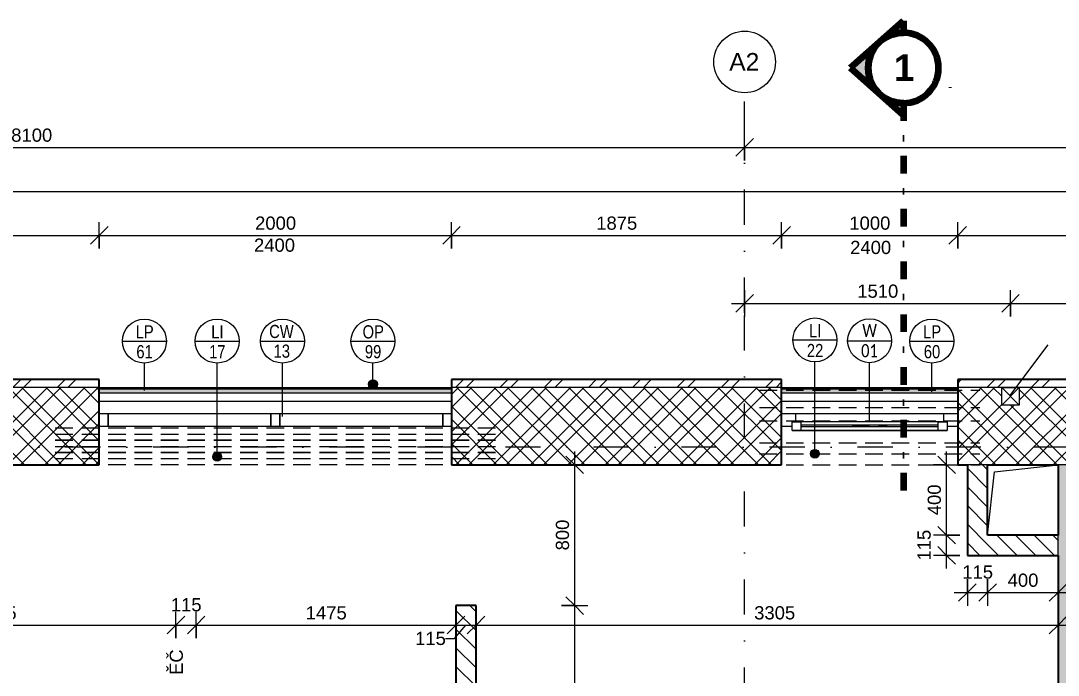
# Model space of a CAD drawing. Header units: millimetres. Extents: x -2533 to 40625, y -3604 to 14792.
# Drawn here: x 3989 to 9881, y 10354 to 14074 of the extents above; entities that cross this region are included whole.
import ezdxf

# ---------------------------------------------------------------- set-up
doc = ezdxf.new("R2010")
doc.units = ezdxf.units.MM
for name, pattern in [('HA_Dash_3mm-S1mm', [150, 100, -50]), ('HA_DashDot_10mm-S3mm', [500, 200, -150, 0, -150]), ('HA_DashDot_6mm-S2mm', [300, 100, -100, 0, -100])]:
    doc.linetypes.add(name, pattern=pattern)
for name, color, linetype, lineweight in [('A-____-____-DIMS', 9, 'Continuous', 5), ('A-____-____-DIMS-50', 9, 'Continuous', 5), ('A-____-____-IDEN', 9, 'Continuous', 9), ('A-DETL-GENF-OTLN', 9, 'Continuous', 9), ('A-FLOR-____-OTLN', 9, 'Continuous', 9), ('A-FLOR-HRAL-IDEN', 9, 'Continuous', 9), ('A-FLOR-HRAL-OTLN', 9, 'Continuous', 9), ('A-GENM-____-HDLN', 9, 'HA_Dash_3mm-S1mm', 9), ('A-GENM-____-IDEN', 9, 'Continuous', 9), ('A-GENM-____-OTLN', 9, 'Continuous', 9), ('A-GLAZ-____-IDEN', 9, 'Continuous', 9), ('A-GLAZ-____-MCUT', 9, 'Continuous', 5), ('A-GLAZ-____-OTLN', 9, 'Continuous', 5), ('A-GLAZ-CURT-MCUT', 9, 'Continuous', 5), ('A-GLAZ-CURT-OTLN', 9, 'Continuous', 5), ('A-GLAZ-CWMG-MCUT', 9, 'Continuous', 5), ('A-GLAZ-CWMG-OTLN', 9, 'Continuous', 5), ('A-WALL-____-IDEN', 9, 'Continuous', 9), ('A-WALL-____-MCUT', 9, 'Continuous', 9), ('A-WALL-____-PATT', 9, 'Continuous', 25), ('G-____-____-SYMB', 9, 'Continuous', 5), ('G-____-____-TEXT', 9, 'Continuous', 5), ('I-WALL-____-MCUT', 9, 'Continuous', 25), ('M-HVAC-DUCT-OTLN', 9, 'Continuous', 9), ('S-GRID-____-IDEN', 9, 'Continuous', 9), ('S-GRID-____-OTLN', 9, 'Continuous', 5)]:
    doc.layers.add(name, color=color, linetype=linetype, lineweight=lineweight)
doc.styles.add('Arial', font='arial.ttf', dxfattribs={"height": 100})
doc.styles.add('Arial_1', font='arial.ttf', dxfattribs={"height": 75})
doc.styles.add('Arial_2', font='arial.ttf', dxfattribs={"width": 0.8, "height": 75})
doc.styles.add('Arial_3', font='arial.ttf', dxfattribs={"height": 50})
doc.styles.add('Arial_B', font='arialbd.ttf', dxfattribs={"height": 150})
doc.styles.add('Calibri', font='calibri.ttf', dxfattribs={"width": 0.8, "height": 75})
doc.dimstyles.new('Inner_Dimensions', dxfattribs={"dimscale": 304.8, "dimtxt": 76.519455, "dimasz": 0.328084, "dimexe": 0.246063, "dimexo": 0.0625, "dimgap": 0.032808, "dimtad": 1, "dimdec": 0, "dimzin": 0, "dimdsep": 46, "dimtxsty": 'Arial_1', "dimblk1": 'OBLIQUE', "dimblk2": 'OBLIQUE', "dimsah": 1, "dimcen": 0.09, "dimdle": 0.246063, "dimazin": 0, "dimtfac": 1, "dimtdec": 4, "dimtix": 1, "dimtmove": 2, "dimatfit": 3, "dimfxl": 0.246063, "dimfxlon": 1, "dimtvp": 1, "dimtolj": 1, "dimtzin": 0, "dimlwd": 9, "dimlwe": 9, "dimarcsym": 2})
doc.dimstyles.new('Inner_Dimensions_1', dxfattribs={"dimscale": 304.8, "dimtxt": 76.519455, "dimasz": 0.328084, "dimexe": 0.246063, "dimexo": 0.0625, "dimgap": 0.032808, "dimtad": 1, "dimdec": 0, "dimzin": 0, "dimdsep": 46, "dimtxsty": 'Arial_1', "dimblk1": 'OBLIQUE', "dimblk2": 'OBLIQUE', "dimsah": 1, "dimcen": 0.09, "dimdle": 0.246063, "dimazin": 0, "dimtfac": 1, "dimtdec": 4, "dimtix": 1, "dimtmove": 0, "dimatfit": 3, "dimfxl": 0.246063, "dimfxlon": 1, "dimtvp": 1, "dimtolj": 1, "dimtzin": 0, "dimlwd": 9, "dimlwe": 9, "dimarcsym": 2})
doc.dimstyles.new('Inner_Dimensions_2', dxfattribs={"dimscale": 304.8, "dimtxt": 76.519455, "dimasz": 0.328084, "dimexe": 0.246063, "dimexo": 0.0625, "dimgap": 0.032808, "dimtad": 1, "dimdec": 0, "dimzin": 0, "dimdsep": 46, "dimtxsty": 'Arial_1', "dimblk1": 'OBLIQUE', "dimblk2": 'OBLIQUE', "dimsah": 1, "dimcen": 0.09, "dimdle": 0.246063, "dimazin": 0, "dimtfac": 1, "dimtdec": 4, "dimtix": 1, "dimtmove": 1, "dimatfit": 3, "dimfxl": 0.246063, "dimfxlon": 1, "dimtvp": 1, "dimtolj": 1, "dimtzin": 0, "dimlwd": 9, "dimlwe": 9, "dimarcsym": 2})
pattern_1 = [(135, (0, 0), (-53.033, -53.033), [])]

# ---------------------------------------------------------------- blocks, each defined once
blk = doc.blocks.new('HA_WD_SinglePanel - 1000x2400-2168134-DSP_2NP-A')
at = {"layer": 'A-GLAZ-____-MCUT'}
for p, q in [((-420, 70), (-500, 70)), ((-420, 25), (-420, 70)), ((500, 70), (420, 70)), ((420, 70), (420, 25)), ((-500, 0), (-440, 0)), ((-440, -25), (-440, 25)), ((-440, 25), (-390, 25)), ((-390, 25), (-390, -25)), ((390, 5), (-390, 5)), ((390, -25), (390, 25)), ((390, 25), (440, 25)), ((440, 25), (440, -25)), ((440, 0), (500, 0)), ((-390, -25), (-440, -25)), ((390, -5), (-390, -5)), ((440, -25), (390, -25))]:
    blk.add_line(p, q, dxfattribs=at)
at = {"layer": 'A-GLAZ-____-OTLN'}
for p, q in [((420, 70), (-420, 70)), ((440, 25), (-440, 25)), ((-440, -25), (-440, 25)), ((390, 25), (-390, 25)), ((440, 25), (440, -25)), ((-440, -25), (440, -25)), ((390, -25), (-390, -25))]:
    blk.add_line(p, q, dxfattribs=at)
blk = doc.blocks.new('HA_GM_Shaft_Rectangle - Default-2254400-DSP_2NP-A')
at = {"layer": 'A-DETL-GENF-OTLN'}
for p, q in [((40, -40), (400.4, 0)), ((0, -400), (40, -40))]:
    blk.add_line(p, q, dxfattribs=at)
at = {"layer": 'A-GENM-____-OTLN'}
for p, q in [((0, -400), (0, 0)), ((0, 0), (400.4, 0)), ((400.4, 0), (400.4, -400)), ((400.4, -400), (0, -400))]:
    blk.add_line(p, q, dxfattribs=at)
blk = doc.blocks.new('Railing - Railing-1645061-DSP_2NP-A')
at = {"layer": 'A-FLOR-HRAL-OTLN'}
blk.add_hatch(color=256, dxfattribs=at).paths.add_polyline_path([(6435, 11960), (6435, 11980), (4435, 11980), (4435, 11960), (5005.2, 11960)])
for p, q in [((6435, 11980), (4435, 11980)), ((4435, 11960), (6435, 11960))]:
    blk.add_line(p, q, dxfattribs=at)
blk = doc.blocks.new('Railing - Railing-1645221-DSP_2NP-A')
at = {"layer": 'A-FLOR-HRAL-OTLN'}
blk.add_hatch(color=256, dxfattribs=at).paths.add_polyline_path([(9310, 11960), (9310, 11980), (8310, 11980), (8310, 11960), (8406.8, 11960)])
for p, q in [((9310, 11980), (8310, 11980)), ((8310, 11960), (9310, 11960))]:
    blk.add_line(p, q, dxfattribs=at)
blk = doc.blocks.new('TB_Porotherm KPVarioUNI_1250mm - TB_Porotherm KPVarioUNI_1250mm-1997363-DSP_2NP-A')
at = {"layer": 'A-GENM-____-HDLN'}
for p, q in [((-625, 205), (625, 205)), ((-625, 105), (625, 105)), ((-625, 30), (625, 30)), ((-100, 0), (100, 0)), ((-625, -95), (625, -95)), ((-625, -157.5), (625, -157.5)), ((-625, -220), (625, -220))]:
    blk.add_line(p, q, dxfattribs=at)
blk = doc.blocks.new('TB_Porotherm KP7_2500mm - TB_Porotherm KP7_2500mm-2000681-DSP_2NP-A')
at = {"layer": 'A-GENM-____-HDLN'}
for p, q in [((-1250, 35), (1250, 35)), ((-1250, 0), (1250, 0)), ((1250, -35), (-1250, -35))]:
    blk.add_line(p, q, dxfattribs=at)
blk = doc.blocks.new('Systémový panel - Sklo-2013037-DSP_2NP-A')
at = {"layer": 'A-GLAZ-CURT-MCUT'}
for p, q in [((462.5, 70), (-462.5, 70)), ((-462.5, 70), (-462.5, 0)), ((462.5, 0), (462.5, 70)), ((-462.5, 0), (462.5, 0))]:
    blk.add_line(p, q, dxfattribs=at)
blk = doc.blocks.new('Obdélníková příčel - 50x70mm EXT-1499828-DSP_2NP-A')
at = {"layer": 'A-GLAZ-CWMG-MCUT'}
for p, q in [((-50, 0), (0, 0)), ((-50, -70), (-50, 0)), ((0, 0), (0, -70)), ((0, -70), (-50, -70))]:
    blk.add_line(p, q, dxfattribs=at)
blk = doc.blocks.new('Obdélníková příčel - 50x70mm EXT-1499829-DSP_2NP-A')
at = {"layer": 'A-GLAZ-CWMG-MCUT'}
for p, q in [((0, 0), (-50, 0)), ((-50, 0), (-50, -70)), ((0, -70), (0, 0)), ((-50, -70), (0, -70))]:
    blk.add_line(p, q, dxfattribs=at)
blk = doc.blocks.new('Obdélníková příčel - 50x70mm EXT-2013036-DSP_2NP-A')
at = {"layer": 'A-GLAZ-CWMG-MCUT'}
for p, q in [((-25, 0), (25, 0)), ((-25, -70), (-25, 0)), ((25, 0), (25, -70)), ((25, -70), (-25, -70))]:
    blk.add_line(p, q, dxfattribs=at)
blk = doc.blocks.new('Grid - Radius 3_5mm-353793-DSP_2NP-A')
at = {"layer": 'S-GRID-____-IDEN'}
blk.add_circle((0, 0), 3.5, dxfattribs=at)
blk = doc.blocks.new('DIMBLOCK10-DSP_2NP-A')
at = {"layer": 'A-____-____-DIMS-50', "lineweight": 9}
for p, q in [((7135, 10750), (7085, 10800)), ((7060, 10750), (7210, 10750)), ((7135, 10750), (7060, 10750)), ((7135, 8725), (7135, 10750)), ((7135, 10750), (7185, 10700)), ((7060, 8725), (7210, 8725)), ((7135, 8725), (7060, 8725)), ((7135, 8725), (7085, 8775)), ((7135, 8725), (7185, 8675))]:
    blk.add_line(p, q, dxfattribs=at)
at = {"layer": 'A-____-____-DIMS-50', "color": 0, "lineweight": 9, "insert": (7027.6, 9622.1), "char_height": 75, "width": 276.883, "attachment_point": 1, "rotation": 90, "line_spacing_factor": 0.941778, "style": 'Arial_1'}
blk.add_mtext('2025', dxfattribs=at)
blk = doc.blocks.new('_Oblique')
at = {"color": 0, "linetype": 'ByBlock', "lineweight": -2}
blk.add_line((-0.5, -0.5), (0.5, 0.5), dxfattribs=at)
blk = doc.blocks.new('DIMBLOCK11-DSP_2NP-A')
at = {"layer": 'A-____-____-DIMS-50', "lineweight": 9}
for p, q in [((7135, 10750), (7135, 11625)), ((7060, 11550), (7210, 11550)), ((7135, 11550), (7060, 11550)), ((7135, 11550), (7085, 11600)), ((7135, 11550), (7185, 11500)), ((7135, 10750), (7085, 10800)), ((7060, 10750), (7210, 10750)), ((7135, 10750), (7060, 10750)), ((7135, 10750), (7185, 10700))]:
    blk.add_line(p, q, dxfattribs=at)
at = {"layer": 'A-____-____-DIMS-50', "color": 0, "lineweight": 9, "insert": (7027.6, 11063.5), "char_height": 75, "width": 207.662, "attachment_point": 1, "rotation": 90, "line_spacing_factor": 0.941778, "style": 'Arial_1'}
blk.add_mtext('800', dxfattribs=at)
blk = doc.blocks.new('DIMBLOCK57-DSP_2NP-A')
at = {"layer": 'A-____-____-DIMS-50', "lineweight": 9}
for p, q in [((-385, 12778.7), (-385, 12928.7)), ((4435, 12778.7), (4435, 12928.7)), ((-460, 12853.7), (4435, 12853.7)), ((-385, 12853.7), (-435, 12803.7)), ((-385, 12853.7), (-335, 12903.7)), ((-385, 12853.7), (-385, 12778.7)), ((4435, 12853.7), (4385, 12803.7)), ((4435, 12853.7), (4485, 12903.7)), ((4435, 12853.7), (4435, 12778.7))]:
    blk.add_line(p, q, dxfattribs=at)
at = {"layer": 'A-____-____-DIMS-50', "color": 0, "lineweight": 9, "insert": (1909.6, 12961.1), "char_height": 75, "width": 276.883, "attachment_point": 1, "line_spacing_factor": 0.941778, "style": 'Arial_1'}
blk.add_mtext('4820', dxfattribs=at)
blk = doc.blocks.new('DIMBLOCK58-DSP_2NP-A')
at = {"layer": 'A-____-____-DIMS-50', "lineweight": 9}
for p, q in [((4435, 12778.7), (4435, 12928.7)), ((6435, 12778.7), (6435, 12928.7)), ((4435, 12853.7), (4385, 12803.7)), ((4435, 12853.7), (4485, 12903.7)), ((4435, 12853.7), (6435, 12853.7)), ((4435, 12853.7), (4435, 12778.7)), ((6435, 12853.7), (6385, 12803.7)), ((6435, 12853.7), (6485, 12903.7)), ((6435, 12853.7), (6435, 12778.7))]:
    blk.add_line(p, q, dxfattribs=at)
at = {"layer": 'A-____-____-DIMS-50', "color": 0, "lineweight": 9, "insert": (5319.6, 12961.1), "char_height": 75, "width": 276.883, "attachment_point": 1, "line_spacing_factor": 0.941778, "style": 'Arial_1'}
blk.add_mtext('2000', dxfattribs=at)
blk = doc.blocks.new('DIMBLOCK59-DSP_2NP-A')
at = {"layer": 'A-____-____-DIMS-50', "lineweight": 9}
for p, q in [((6435, 12778.7), (6435, 12928.7)), ((8310, 12778.7), (8310, 12928.7)), ((6435, 12853.7), (6385, 12803.7)), ((6435, 12853.7), (6485, 12903.7)), ((6435, 12853.7), (8310, 12853.7)), ((6435, 12853.7), (6435, 12778.7)), ((8310, 12853.7), (8260, 12803.7)), ((8310, 12853.7), (8360, 12903.7)), ((8310, 12853.7), (8310, 12778.7))]:
    blk.add_line(p, q, dxfattribs=at)
at = {"layer": 'A-____-____-DIMS-50', "color": 0, "lineweight": 9, "insert": (7257.1, 12961.1), "char_height": 75, "width": 276.883, "attachment_point": 1, "line_spacing_factor": 0.941778, "style": 'Arial_1'}
blk.add_mtext('1875', dxfattribs=at)
blk = doc.blocks.new('DIMBLOCK60-DSP_2NP-A')
at = {"layer": 'A-____-____-DIMS-50', "lineweight": 9}
for p, q in [((8310, 12778.7), (8310, 12928.7)), ((9310, 12778.7), (9310, 12928.7)), ((8310, 12853.7), (8260, 12803.7)), ((8310, 12853.7), (8360, 12903.7)), ((8310, 12853.7), (9310, 12853.7)), ((8310, 12853.7), (8310, 12778.7)), ((9310, 12853.7), (9260, 12803.7)), ((9310, 12853.7), (9360, 12903.7)), ((9310, 12853.7), (9310, 12778.7))]:
    blk.add_line(p, q, dxfattribs=at)
at = {"layer": 'A-____-____-DIMS-50', "color": 0, "lineweight": 9, "insert": (8694.6, 12961.1), "char_height": 75, "width": 276.883, "attachment_point": 1, "line_spacing_factor": 0.941778, "style": 'Arial_1'}
blk.add_mtext('1000', dxfattribs=at)
blk = doc.blocks.new('DIMBLOCK61-DSP_2NP-A')
at = {"layer": 'A-____-____-DIMS-50', "lineweight": 9}
for p, q in [((9310, 12778.7), (9310, 12928.7)), ((15185, 12778.7), (15185, 12928.7)), ((9310, 12853.7), (9260, 12803.7)), ((9310, 12853.7), (9360, 12903.7)), ((9310, 12853.7), (15185, 12853.7)), ((9310, 12853.7), (9310, 12778.7)), ((15185, 12853.7), (15135, 12803.7)), ((15185, 12853.7), (15235, 12903.7)), ((15185, 12853.7), (15185, 12778.7))]:
    blk.add_line(p, q, dxfattribs=at)
at = {"layer": 'A-____-____-DIMS-50', "color": 0, "lineweight": 9, "insert": (12052.4, 12961.1), "char_height": 75, "width": 276.883, "attachment_point": 1, "line_spacing_factor": 0.941778, "style": 'Arial_1'}
blk.add_mtext('5875', dxfattribs=at)
blk = doc.blocks.new('DIMBLOCK81-DSP_2NP-A')
at = {"layer": 'A-____-____-DIMS-50', "lineweight": 9}
for p, q in [((9365, 10899.4), (9365, 10749.4)), ((9365, 10824.4), (9365, 10899.4)), ((9365, 10824.4), (9415, 10874.4)), ((9480, 10899.4), (9480, 10749.4)), ((9480, 10824.4), (9480, 10899.4)), ((9480, 10824.4), (9530, 10874.4)), ((9290, 10824.4), (9480, 10824.4)), ((9365, 10824.4), (9315, 10774.4)), ((9480, 10824.4), (9430, 10774.4))]:
    blk.add_line(p, q, dxfattribs=at)
at = {"layer": 'A-____-____-DIMS-50', "color": 0, "lineweight": 9, "insert": (9336, 10978.3), "char_height": 75, "width": 207.662, "attachment_point": 1, "line_spacing_factor": 0.941778, "style": 'Arial_1'}
blk.add_mtext('115', dxfattribs=at)
blk = doc.blocks.new('DIMBLOCK82-DSP_2NP-A')
at = {"layer": 'A-____-____-DIMS-50', "lineweight": 9}
for p, q in [((9480, 10899.4), (9480, 10749.4)), ((9480, 10824.4), (9480, 10899.4)), ((9480, 10824.4), (9530, 10874.4)), ((9880.4, 10899.4), (9880.4, 10749.4)), ((9880.4, 10824.4), (9880.4, 10899.4)), ((9880.4, 10824.4), (9930.4, 10874.4)), ((9480, 10824.4), (9430, 10774.4)), ((9480, 10824.4), (9955.4, 10824.4)), ((9880.4, 10824.4), (9830.4, 10774.4))]:
    blk.add_line(p, q, dxfattribs=at)
at = {"layer": 'A-____-____-DIMS-50', "color": 0, "lineweight": 9, "insert": (9593.7, 10931.8), "char_height": 75, "width": 207.662, "attachment_point": 1, "line_spacing_factor": 0.941778, "style": 'Arial_1'}
blk.add_mtext('400', dxfattribs=at)
blk = doc.blocks.new('DIMBLOCK83-DSP_2NP-A')
at = {"layer": 'A-____-____-DIMS-50', "lineweight": 9}
for p, q in [((9246.9, 11150), (9196.9, 11200)), ((9321.9, 11150), (9171.9, 11150)), ((9246.9, 10960), (9246.9, 11150)), ((9246.9, 11150), (9296.9, 11100)), ((9246.9, 11150), (9321.9, 11150)), ((9246.9, 11035), (9196.9, 11085)), ((9321.9, 11035), (9171.9, 11035)), ((9246.9, 11035), (9296.9, 10985)), ((9246.9, 11035), (9321.9, 11035))]:
    blk.add_line(p, q, dxfattribs=at)
at = {"layer": 'A-____-____-DIMS-50', "color": 0, "lineweight": 9, "insert": (9081.7, 11006), "char_height": 75, "width": 207.662, "attachment_point": 1, "rotation": 90, "line_spacing_factor": 0.941778, "style": 'Arial_1'}
blk.add_mtext('115', dxfattribs=at)
blk = doc.blocks.new('DIMBLOCK84-DSP_2NP-A')
at = {"layer": 'A-____-____-DIMS-50', "lineweight": 9}
for p, q in [((9246.9, 11150), (9246.9, 11625)), ((9171.9, 11550), (9321.9, 11550)), ((9246.9, 11550), (9171.9, 11550)), ((9246.9, 11550), (9196.9, 11600)), ((9246.9, 11550), (9296.9, 11500)), ((9246.9, 11150), (9196.9, 11200)), ((9321.9, 11150), (9171.9, 11150)), ((9246.9, 11150), (9296.9, 11100)), ((9246.9, 11150), (9321.9, 11150))]:
    blk.add_line(p, q, dxfattribs=at)
at = {"layer": 'A-____-____-DIMS-50', "color": 0, "lineweight": 9, "insert": (9139.5, 11263.5), "char_height": 75, "width": 207.662, "attachment_point": 1, "rotation": 90, "line_spacing_factor": 0.941778, "style": 'Arial_1'}
blk.add_mtext('400', dxfattribs=at)
blk = doc.blocks.new('DIMBLOCK87-DSP_2NP-A')
at = {"layer": 'A-____-____-DIMS-50', "lineweight": 9}
for p, q in [((2825, 10564), (2825, 10714)), ((2825, 10639), (2875, 10689)), ((4870, 10564), (4870, 10714)), ((4870, 10639), (4920, 10689)), ((2825, 10639), (2775, 10589)), ((2825, 10639), (4870, 10639)), ((2825, 10639), (2825, 10564)), ((4870, 10639), (4820, 10589)), ((4870, 10639), (4870, 10564))]:
    blk.add_line(p, q, dxfattribs=at)
at = {"layer": 'A-____-____-DIMS-50', "color": 0, "lineweight": 9, "insert": (3732.1, 10746.4), "char_height": 75, "width": 276.883, "attachment_point": 1, "line_spacing_factor": 0.941778, "style": 'Arial_1'}
blk.add_mtext('2045', dxfattribs=at)
blk = doc.blocks.new('DIMBLOCK88-DSP_2NP-A')
at = {"layer": 'A-____-____-DIMS-50', "lineweight": 9}
for p, q in [((4870, 10564), (4870, 10714)), ((4870, 10639), (4920, 10689)), ((4985, 10564), (4985, 10714)), ((4985, 10639), (5035, 10689)), ((4870, 10639), (4820, 10589)), ((4870, 10639), (4985, 10639)), ((4870, 10639), (4870, 10564)), ((4985, 10639), (4935, 10589)), ((4985, 10639), (4985, 10564))]:
    blk.add_line(p, q, dxfattribs=at)
at = {"layer": 'A-____-____-DIMS-50', "color": 0, "lineweight": 9, "insert": (4841, 10792.3), "char_height": 75, "width": 207.662, "attachment_point": 1, "line_spacing_factor": 0.941778, "style": 'Arial_1'}
blk.add_mtext('115', dxfattribs=at)
blk = doc.blocks.new('DIMBLOCK89-DSP_2NP-A')
at = {"layer": 'A-____-____-DIMS-50', "lineweight": 9}
for p, q in [((4985, 10564), (4985, 10714)), ((4985, 10639), (5035, 10689)), ((6460, 10714), (6460, 10564)), ((6460, 10639), (6460, 10714)), ((6460, 10639), (6510, 10689)), ((4985, 10639), (4935, 10589)), ((4985, 10639), (6460, 10639)), ((4985, 10639), (4985, 10564)), ((6460, 10639), (6410, 10589))]:
    blk.add_line(p, q, dxfattribs=at)
at = {"layer": 'A-____-____-DIMS-50', "color": 0, "lineweight": 9, "insert": (5607.1, 10746.4), "char_height": 75, "width": 276.883, "attachment_point": 1, "line_spacing_factor": 0.941778, "style": 'Arial_1'}
blk.add_mtext('1475', dxfattribs=at)
blk = doc.blocks.new('DIMBLOCK90-DSP_2NP-A')
at = {"layer": 'A-____-____-DIMS-50', "lineweight": 9}
for p, q in [((6460, 10714), (6460, 10564)), ((6460, 10639), (6460, 10714)), ((6460, 10639), (6510, 10689)), ((6575, 10714), (6575, 10564)), ((6575, 10639), (6575, 10714)), ((6575, 10639), (6625, 10689)), ((6460, 10639), (6410, 10589)), ((6451.5, 10562.4), (6517.5, 10639)), ((6460, 10639), (6575, 10639)), ((6575, 10639), (6525, 10589)), ((6401.5, 10562.4), (6451.5, 10562.4))]:
    blk.add_line(p, q, dxfattribs=at)
at = {"layer": 'A-____-____-DIMS-50', "color": 0, "lineweight": 9, "insert": (6228.4, 10600.9), "char_height": 75, "width": 207.662, "attachment_point": 1, "line_spacing_factor": 0.941778, "style": 'Arial_1'}
blk.add_mtext('115', dxfattribs=at)
blk = doc.blocks.new('DIMBLOCK91-DSP_2NP-A')
at = {"layer": 'A-____-____-DIMS-50', "lineweight": 9}
for p, q in [((6575, 10714), (6575, 10564)), ((6575, 10639), (6575, 10714)), ((6575, 10639), (6625, 10689)), ((9880.4, 10714), (9880.4, 10564)), ((9880.4, 10639), (9880.4, 10714)), ((9880.4, 10639), (9930.4, 10689)), ((6575, 10639), (6525, 10589)), ((6575, 10639), (9880.4, 10639)), ((9880.4, 10639), (9830.4, 10589))]:
    blk.add_line(p, q, dxfattribs=at)
at = {"layer": 'A-____-____-DIMS-50', "color": 0, "lineweight": 9, "insert": (8154.1, 10746.4), "char_height": 75, "width": 276.883, "attachment_point": 1, "line_spacing_factor": 0.941778, "style": 'Arial_1'}
blk.add_mtext('3305', dxfattribs=at)
blk = doc.blocks.new('DIMBLOCK92-DSP_2NP-A')
at = {"layer": 'A-____-____-DIMS-50', "lineweight": 9}
for p, q in [((9880.4, 10714), (9880.4, 10564)), ((9880.4, 10639), (9880.4, 10714)), ((9880.4, 10639), (9930.4, 10689)), ((10940.5, 10714), (10940.5, 10564)), ((10940.5, 10639), (10940.5, 10714)), ((10940.5, 10639), (10990.5, 10689)), ((9880.4, 10639), (9830.4, 10589)), ((9880.4, 10639), (10940.5, 10639)), ((10940.5, 10639), (10890.5, 10589))]:
    blk.add_line(p, q, dxfattribs=at)
at = {"layer": 'A-____-____-DIMS-50', "color": 0, "lineweight": 9, "insert": (10295.1, 10746.4), "char_height": 75, "width": 276.883, "attachment_point": 1, "line_spacing_factor": 0.941778, "style": 'Arial_1'}
blk.add_mtext('1060', dxfattribs=at)
blk = doc.blocks.new('HA_TAG_WD - Type Mark-1527962-DSP_2NP-A')
at = {"layer": 'A-GLAZ-____-IDEN'}
blk.add_line((-2.5, 0), (2.5, 0), dxfattribs=at)
blk.add_circle((0, 0), 2.5, dxfattribs=at)
blk = doc.blocks.new('Section - With Sheet Number-366786-DSP_2NP-A')
at = {"layer": 'G-____-____-SYMB'}
h = blk.add_hatch(color=256, dxfattribs=at)
edge = h.paths.add_edge_path()
edge.add_line((1.37, 0), (0, 0))
edge.add_arc((-4, 0), 4, 0, 180)
edge.add_line((-8, 0), (-9.37, 0))
edge.add_line((-9.37, 0), (-4, 6))
edge.add_line((-4, 6), (1.37, 0))
at = {"layer": 'G-____-____-SYMB', "lineweight": 100}
for p, q in [((-4, 6), (-9.37, 0)), ((1.37, 0), (-4, 6)), ((-9.37, 0), (-8, 0)), ((0, 0), (1.37, 0))]:
    blk.add_line(p, q, dxfattribs=at)
blk.add_circle((-4, 0), 4, dxfattribs=at)
blk.add_arc((-4, 0), 4, 0, 180, dxfattribs=at)
blk = doc.blocks.new('DIMBLOCK175-DSP_2NP-A')
at = {"layer": 'A-____-____-DIMS-50', "lineweight": 9}
for p, q in [((-385, 13028.7), (-385, 13178.7)), ((-385, 13103.7), (-335, 13153.7)), ((24584, 13028.7), (24584, 13178.7)), ((24584, 13103.7), (24634, 13153.7)), ((-460, 13103.7), (24659, 13103.7)), ((-385, 13103.7), (-435, 13053.7)), ((-385, 13103.7), (-385, 13028.7)), ((24584, 13103.7), (24534, 13053.7)), ((24584, 13103.7), (24584, 13028.7))]:
    blk.add_line(p, q, dxfattribs=at)
at = {"layer": 'A-____-____-DIMS-50', "color": 0, "lineweight": 9, "insert": (12009.1, 13211.1), "char_height": 75, "width": 346.103, "attachment_point": 1, "line_spacing_factor": 0.941778, "style": 'Arial_1'}
blk.add_mtext('24969', dxfattribs=at)
blk = doc.blocks.new('HA_TAG_GM_Products - Generic-588599-DSP_2NP-A')
at = {"layer": 'A-GENM-____-IDEN'}
blk.add_line((-2.5, 0), (2.5, 0), dxfattribs=at)
blk.add_circle((0, 0), 2.5, dxfattribs=at)
blk = doc.blocks.new('HA_TAG_cWA - Default-922888-DSP_2NP-A')
at = {"layer": 'A-WALL-____-IDEN'}
blk.add_line((-2.5, 0), (2.5, 0), dxfattribs=at)
blk.add_circle((0, 0), 2.5, dxfattribs=at)
blk = doc.blocks.new('DIMBLOCK185-DSP_2NP-A')
at = {"layer": 'A-____-____-DIMS-50', "lineweight": 9}
for p, q in [((0, 13278.7), (0, 13428.7)), ((0, 13353.7), (50, 13403.7)), ((8100, 13278.7), (8100, 13428.7)), ((8100, 13353.7), (8150, 13403.7)), ((-75, 13353.7), (8100, 13353.7)), ((0, 13353.7), (-50, 13303.7)), ((0, 13353.7), (0, 13278.7)), ((8100, 13353.7), (8050, 13303.7)), ((8100, 13353.7), (8100, 13278.7))]:
    blk.add_line(p, q, dxfattribs=at)
at = {"layer": 'A-____-____-DIMS-50', "color": 0, "lineweight": 9, "insert": (3934.6, 13461.1), "char_height": 75, "width": 276.883, "attachment_point": 1, "line_spacing_factor": 0.941778, "style": 'Arial_1'}
blk.add_mtext('8100', dxfattribs=at)
blk = doc.blocks.new('DIMBLOCK186-DSP_2NP-A')
at = {"layer": 'A-____-____-DIMS-50', "lineweight": 9}
for p, q in [((8100, 13278.7), (8100, 13428.7)), ((8100, 13353.7), (8150, 13403.7)), ((16200, 13278.7), (16200, 13428.7)), ((16200, 13353.7), (16250, 13403.7)), ((8100, 13353.7), (8050, 13303.7)), ((8100, 13353.7), (16200, 13353.7)), ((8100, 13353.7), (8100, 13278.7)), ((16200, 13353.7), (16150, 13303.7)), ((16200, 13353.7), (16200, 13278.7))]:
    blk.add_line(p, q, dxfattribs=at)
at = {"layer": 'A-____-____-DIMS-50', "color": 0, "lineweight": 9, "insert": (12034.6, 13461.1), "char_height": 75, "width": 276.883, "attachment_point": 1, "line_spacing_factor": 0.941778, "style": 'Arial_1'}
blk.add_mtext('8100', dxfattribs=at)
blk = doc.blocks.new('DIMBLOCK190-DSP_2NP-A')
at = {"layer": 'A-____-____-DIMS-50', "lineweight": 9}
for p, q in [((8100, 12542.1), (8100, 12392.1)), ((8100, 12467.1), (8100, 12542.1)), ((8100, 12467.1), (8150, 12517.1)), ((9609.9, 12392.1), (9609.9, 12542.1)), ((9609.9, 12467.1), (9659.9, 12517.1)), ((8025, 12467.1), (9609.9, 12467.1)), ((8100, 12467.1), (8050, 12417.1)), ((9609.9, 12467.1), (9559.9, 12417.1)), ((9609.9, 12467.1), (9609.9, 12392.1))]:
    blk.add_line(p, q, dxfattribs=at)
at = {"layer": 'A-____-____-DIMS-50', "color": 0, "lineweight": 9, "insert": (8739.6, 12574.5), "char_height": 75, "width": 276.883, "attachment_point": 1, "line_spacing_factor": 0.941778, "style": 'Arial_1'}
blk.add_mtext('1510', dxfattribs=at)
blk = doc.blocks.new('DIMBLOCK191-DSP_2NP-A')
at = {"layer": 'A-____-____-DIMS-50', "lineweight": 9}
for p, q in [((9609.9, 12392.1), (9609.9, 12542.1)), ((9609.9, 12467.1), (9659.9, 12517.1)), ((13390, 12392.1), (13390, 12542.1)), ((13390, 12467.1), (13440, 12517.1)), ((9609.9, 12467.1), (9559.9, 12417.1)), ((9609.9, 12467.1), (13390, 12467.1)), ((9609.9, 12467.1), (9609.9, 12392.1)), ((13390, 12467.1), (13340, 12417.1)), ((13390, 12467.1), (13390, 12392.1))]:
    blk.add_line(p, q, dxfattribs=at)
at = {"layer": 'A-____-____-DIMS-50', "color": 0, "lineweight": 9, "insert": (11384.6, 12574.5), "char_height": 75, "width": 276.883, "attachment_point": 1, "line_spacing_factor": 0.941778, "style": 'Arial_1'}
blk.add_mtext('3780', dxfattribs=at)
blk = doc.blocks.new('HA_TAG_GM_Railings - Generic-2184224-DSP_2NP-A')
at = {"layer": 'A-FLOR-HRAL-IDEN'}
blk.add_line((-2.5, 0), (2.5, 0), dxfattribs=at)
blk.add_circle((0, 0), 2.5, dxfattribs=at)
blk = doc.blocks.new('DIMBLOCK249-DSP_2NP-A')
at = {"layer": 'A-____-____-DIMS-50', "lineweight": 9}
for p, q in [((9880.4, 10714), (9880.4, 10564)), ((9880.4, 10639), (9880.4, 10714)), ((9880.4, 10639), (9930.4, 10689)), ((10130.4, 10714), (10130.4, 10564)), ((10130.4, 10639), (10130.4, 10714)), ((10130.4, 10639), (10180.4, 10689)), ((9805.4, 10639), (10130.4, 10639)), ((9880.4, 10639), (9830.4, 10589)), ((10130.4, 10639), (10080.4, 10589))]:
    blk.add_line(p, q, dxfattribs=at)
at = {"layer": 'A-____-____-DIMS-50', "color": 0, "lineweight": 9, "insert": (9918.9, 10746.4), "char_height": 75, "width": 207.662, "attachment_point": 1, "line_spacing_factor": 0.941778, "style": 'Arial_1'}
blk.add_mtext('250', dxfattribs=at)

msp = doc.modelspace()

# ---------------------------------------------------------------- hatches: boundary and pattern name
at = {"layer": 'A-GENM-____-IDEN'}
h = msp.add_hatch(color=256, dxfattribs=at)
edge = h.paths.add_edge_path()
edge.add_arc((5989.1, 12007.5), 25, 0, 360)
h = msp.add_hatch(color=256, dxfattribs=at)
edge = h.paths.add_edge_path()
edge.add_arc((5104.5, 11595.8), 25, 0, 360)
h = msp.add_hatch(color=256, dxfattribs=at)
edge = h.paths.add_edge_path()
edge.add_arc((8499.3, 11612.8), 25, 0, 360)
at = {"layer": 'A-WALL-____-PATT', "lineweight": 5}
h = msp.add_hatch(dxfattribs=at)
h.set_pattern_fill('FP_5', color=256, style=0, pattern_type=2)
h.set_pattern_definition([(45, (0, 0), (-125.7236, 125.7236), []), (45, (0, 190.5), (-125.7236, 125.7236), [])])
h.paths.add_polyline_path([(11808.4, 11990), (15185, 11990), (15185, 12035), (9310, 12035), (9310, 11990)])
h.paths.add_polyline_path([(-340, 11990), (4435, 11990), (4435, 12035), (-385, 12035)])
h.paths.add_polyline_path([(6435, 11990), (8310, 11990), (8310, 12035), (6435, 12035)])
h.paths.add_polyline_path([(19460, 11990), (22500, 11990), (22545, 12035), (16185, 12035), (16185, 11990), (18611.6, 11990)])
h = msp.add_hatch(dxfattribs=at)
h.set_pattern_fill('FP_2', color=256, style=0, pattern_type=2)
h.set_pattern_definition([(45, (0, 0), (-106.066, 106.066), []), (45, (75, 0), (-106.066, 106.066), []), (315, (0, 0), (106.066, 106.066), []), (315, (75, 0), (106.066, 106.066), [])])
h.paths.add_polyline_path([(10130.4, 11550), (15185, 11550), (15185, 11990), (13440, 11990), (13440, 11890.1), (13340, 11890.1), (13340, 11990), (9310, 11990), (9310, 11550), (9880.4, 11550)])
h.paths.add_polyline_path([(-340, 11550), (4435, 11550), (4435, 11990), (-340, 11990), (-340, 11890)])
h.paths.add_polyline_path([(6435, 11550), (8310, 11550), (8310, 11990), (6435, 11990)])
h.paths.add_polyline_path([(19095, 11550), (22500, 11550), (22500, 11990), (16185, 11990), (16185, 11550), (18845, 11550)])
h.paths.add_polyline_path([(9654.6, 11889.9), (9559.9, 11889.9), (9559.9, 11989.9), (9659.9, 11989.9), (9659.9, 11889.9)])
h.paths.add_polyline_path([(200, 11890), (100, 11890), (100, 11990), (200, 11990)])
h.paths.add_polyline_path([(19460, 11890), (19460, 11990), (19560, 11990), (19560, 11890)])
h = msp.add_hatch(dxfattribs=at)
h.set_pattern_fill('FP_1', color=256, style=0, pattern_type=2)
h.set_pattern_definition(pattern_1)
h.paths.add_polyline_path([(9480, 11035), (9480, 11550), (9365, 11550), (9365, 11035)])
at = {"layer": 'A-WALL-____-PATT', "lineweight": 9}
msp.add_hatch(color=256, dxfattribs=at).paths.add_polyline_path([(10130.4, 8475), (10130.4, 11550), (9880.4, 11550), (9880.4, 8475)])
at = {"layer": 'A-WALL-____-PATT', "lineweight": 5}
h = msp.add_hatch(dxfattribs=at)
h.set_pattern_fill('FP_1', color=256, style=0, pattern_type=2)
h.set_pattern_definition(pattern_1)
h.paths.add_polyline_path([(9880.4, 11035), (9880.4, 11150), (9480, 11150), (9480, 11035)])
h = msp.add_hatch(dxfattribs=at)
h.set_pattern_fill('FP_1', color=256, style=0, pattern_type=2)
h.set_pattern_definition(pattern_1)
h.paths.add_polyline_path([(6575, 8725), (6575, 10750), (6460, 10750), (6460, 8725)])

# ---------------------------------------------------------------- linework, layer by layer
at = {"layer": 'A-FLOR-____-OTLN'}
for p, q in [((4435, 11990), (6435, 11990)), ((8310, 11990), (9310, 11990)), ((6435, 11910), (4435, 11910)), ((9310, 11910), (8310, 11910))]:
    msp.add_line(p, q, dxfattribs=at)
at = {"layer": 'A-FLOR-HRAL-IDEN'}
for p, q in [((4691, 11971.8), (4691, 12128)), ((9163.4, 11964.9), (9163.4, 12128))]:
    msp.add_line(p, q, dxfattribs=at)
at = {"layer": 'A-GENM-____-IDEN'}
for p, q in [((5104.5, 11595.8), (5104.5, 12128)), ((5989.1, 12007.5), (5989.1, 12128)), ((8499.3, 11612.8), (8499.3, 12134.6))]:
    msp.add_line(p, q, dxfattribs=at)
for centre in [(5989.1, 12007.5), (5104.5, 11595.8), (8499.3, 11612.8)]:
    msp.add_circle(centre, 25, dxfattribs=at)
at = {"layer": 'A-GLAZ-____-IDEN'}
msp.add_line((8810, 11795), (8810, 12128), dxfattribs=at)
at = {"layer": 'A-WALL-____-IDEN'}
msp.add_line((5475.1, 11823.7), (5475.1, 12128), dxfattribs=at)
at = {"layer": 'A-WALL-____-MCUT', "lineweight": 25}
for p, q in [((4435, 12035), (-385, 12035)), ((4435, 11550), (4435, 12035)), ((6435, 12035), (6435, 11550)), ((8310, 12035), (6435, 12035)), ((8310, 11550), (8310, 12035)), ((9310, 12035), (9310, 11550)), ((15185, 12035), (9310, 12035)), ((100, 11550), (4435, 11550)), ((6435, 11550), (8310, 11550)), ((9310, 11550), (9365, 11550)), ((9480, 11550), (9880.4, 11550))]:
    msp.add_line(p, q, dxfattribs=at)
at = {"layer": 'A-WALL-____-MCUT'}
for p, q in [((4435, 11990), (200, 11990)), ((8310, 11990), (6435, 11990)), ((13340, 11990), (9310, 11990)), ((9480, 11550), (9365, 11550)), ((10130.4, 11550), (9880.4, 11550)), ((9880.4, 11035), (9880.4, 11150))]:
    msp.add_line(p, q, dxfattribs=at)
at = {"layer": 'G-____-____-SYMB', "linetype": 'HA_DashDot_6mm-S2mm', "lineweight": 100}
msp.add_line((9001.6, 13605.5), (9001.6, 11351), dxfattribs=at)
at = {"layer": 'G-____-____-TEXT', "color": 10, "lineweight": 9}
msp.add_line((9606.6, 11941.1), (9823.3, 12231.6), dxfattribs=at)
at = {"layer": 'I-WALL-____-MCUT'}
for p, q in [((9365, 11550), (9365, 11035)), ((9480, 11150), (9480, 11550)), ((9880.4, 11550), (9880.4, 11150)), ((9880.4, 11150), (9480, 11150)), ((9365, 11035), (9880.4, 11035)), ((9880.4, 11035), (9880.4, 8725)), ((6575, 10750), (6460, 10750)), ((6460, 10750), (6460, 9190)), ((6575, 8725), (6575, 10750))]:
    msp.add_line(p, q, dxfattribs=at)
at = {"layer": 'M-HVAC-DUCT-OTLN', "lineweight": 5}
for p, q in [((9559.9, 11989.9), (9659.9, 11889.9)), ((9559.9, 11889.9), (9659.9, 11989.9)), ((9559.9, 11989.9), (9659.9, 11989.9)), ((9559.9, 11889.9), (9559.9, 11989.9)), ((9659.9, 11989.9), (9659.9, 11889.9)), ((9659.9, 11889.9), (9559.9, 11889.9))]:
    msp.add_line(p, q, dxfattribs=at)
at = {"layer": 'S-GRID-____-OTLN', "linetype": 'HA_DashDot_10mm-S3mm', "lineweight": 9}
for p, q in [((8100, 12414.5), (8100, 13664.5)), ((8100, -1303.3), (8100, 12414.5)), ((24444.9, 11650), (-865.5, 11650))]:
    msp.add_line(p, q, dxfattribs=at)

# ---------------------------------------------------------------- block references
at = {"layer": 'A-FLOR-HRAL-IDEN', "xscale": 49.99999999999998, "yscale": 49.99999999999998, "zscale": 49.99999999999998}
for p in [(4691, 12253), (9163.4, 12253)]:
    msp.add_blockref('HA_TAG_GM_Railings - Generic-2184224-DSP_2NP-A', p, dxfattribs=at)
at = {"layer": 'A-FLOR-HRAL-OTLN'}
for name in ['Railing - Railing-1645061-DSP_2NP-A', 'Railing - Railing-1645221-DSP_2NP-A']:
    msp.add_blockref(name, (0, 0), dxfattribs=at)
at = {"layer": 'A-GENM-____-IDEN', "xscale": 49.99999999999998, "yscale": 49.99999999999998, "zscale": 49.99999999999998}
for p in [(5104.5, 12253), (5989.1, 12253), (8499.3, 12259.6)]:
    msp.add_blockref('HA_TAG_GM_Products - Generic-588599-DSP_2NP-A', p, dxfattribs=at)
at = {"layer": 'A-GENM-____-OTLN'}
for name, p in [('TB_Porotherm KPVarioUNI_1250mm - TB_Porotherm KPVarioUNI_1250mm-1997363-DSP_2NP-A', (8810, 11770)), ('TB_Porotherm KP7_2500mm - TB_Porotherm KP7_2500mm-2000681-DSP_2NP-A', (5435, 11725)), ('TB_Porotherm KP7_2500mm - TB_Porotherm KP7_2500mm-2000681-DSP_2NP-A', (5435, 11655)), ('TB_Porotherm KP7_2500mm - TB_Porotherm KP7_2500mm-2000681-DSP_2NP-A', (5435, 11585))]:
    msp.add_blockref(name, p, dxfattribs=at)
at = {"layer": 'A-GENM-____-OTLN', "lineweight": 5}
msp.add_blockref('HA_GM_Shaft_Rectangle - Default-2254400-DSP_2NP-A', (9480, 11550), dxfattribs=at)
at = {"layer": 'A-GLAZ-____-IDEN', "xscale": 49.99999999999998, "yscale": 49.99999999999998, "zscale": 49.99999999999998}
msp.add_blockref('HA_TAG_WD - Type Mark-1527962-DSP_2NP-A', (8810, 12255.2), dxfattribs=at)
at = {"layer": 'A-GLAZ-____-OTLN'}
msp.add_blockref('HA_WD_SinglePanel - 1000x2400-2168134-DSP_2NP-A', (8810, 11770), dxfattribs=at)
at = {"layer": 'A-GLAZ-CURT-OTLN'}
for p in [(4947.5, 11770), (5922.5, 11770)]:
    msp.add_blockref('Systémový panel - Sklo-2013037-DSP_2NP-A', p, dxfattribs=at)
at = {"layer": 'A-GLAZ-CWMG-OTLN', "rotation": 180}
msp.add_blockref('Obdélníková příčel - 50x70mm EXT-1499829-DSP_2NP-A', (4435, 11770), dxfattribs=at)
at = {"layer": 'A-GLAZ-CWMG-OTLN', "extrusion": (0, 0, -1), "rotation": 180}
for name, p in [('Obdélníková příčel - 50x70mm EXT-2013036-DSP_2NP-A', (-5435, 11770)), ('Obdélníková příčel - 50x70mm EXT-1499828-DSP_2NP-A', (-6435, 11770))]:
    msp.add_blockref(name, p, dxfattribs=at)
at = {"layer": 'A-WALL-____-IDEN', "xscale": 49.99999999999998, "yscale": 49.99999999999998, "zscale": 49.99999999999998}
msp.add_blockref('HA_TAG_cWA - Default-922888-DSP_2NP-A', (5475.1, 12253), dxfattribs=at)
at = {"layer": 'G-____-____-SYMB', "lineweight": 100, "extrusion": (0, 0, -1), "xscale": 49.99999999999998, "yscale": 49.99999999999998, "zscale": 49.99999999999998, "rotation": 270.0000000000003}
msp.add_blockref('Section - With Sheet Number-366786-DSP_2NP-A', (-9001.6, 13605.5), dxfattribs=at)
at = {"layer": 'S-GRID-____-IDEN', "xscale": 49.99999999999998, "yscale": 49.99999999999998, "zscale": 49.99999999999998}
msp.add_blockref('Grid - Radius 3_5mm-353793-DSP_2NP-A', (8100, 13839.5), dxfattribs=at)

# ---------------------------------------------------------------- texts
at = {"layer": 'A-____-____-IDEN', "lineweight": 5, "insert": (4834.6, 10355.7), "char_height": 75, "width": 176.371, "attachment_point": 1, "rotation": 90, "style": 'Arial_1'}
msp.add_mtext('ĚČ', dxfattribs=at)
at = {"layer": 'A-FLOR-HRAL-IDEN', "lineweight": 5, "char_height": 75, "attachment_point": 1, "style": 'Arial_2'}
for s, insert, width in [('LP', (4641.2, 12343.1), 125.063), ('LP', (9113.6, 12343.1), 125.063), ('61', (4645.2, 12230.4), 115.443), ('60', (9117.6, 12230.4), 115.443)]:
    msp.add_mtext(s, dxfattribs=dict(at, insert=insert, width=width))
at = {"layer": 'A-GENM-____-IDEN', "lineweight": 5, "char_height": 75, "attachment_point": 1, "style": 'Arial_2'}
for s, insert, width in [('LI', (5070.7, 12343.1), 86.582), ('OP', (5930.1, 12343.1), 147.51), ('LI', (8465.5, 12349.7), 86.582), ('17', (5058.7, 12230.4), 115.443), ('99', (5943.3, 12230.4), 115.443), ('22', (8453.5, 12237), 115.443)]:
    msp.add_mtext(s, dxfattribs=dict(at, insert=insert, width=width))
at = {"layer": 'A-GLAZ-____-IDEN', "lineweight": 5, "char_height": 75, "attachment_point": 1}
for s, insert, width, style in [('2400', (8699.3, 12822.9), 288.607, 'Arial_1'), ('W', (8768.2, 12350.5), 105.823, 'Calibri'), ('01', (8761.6, 12236.2), 121.856, 'Calibri')]:
    msp.add_mtext(s, dxfattribs=dict(at, insert=insert, width=width, style=style))
at = {"layer": 'A-WALL-____-IDEN', "lineweight": 5, "char_height": 75, "attachment_point": 1}
for s, insert, width, style in [('2400', (5313.4, 12835.9), 288.607, 'Arial_1'), ('CW', (5399.5, 12345.3), 176.371, 'Arial_2'), ('13', (5424.7, 12233.5), 115.443, 'Arial_2')]:
    msp.add_mtext(s, dxfattribs=dict(at, insert=insert, width=width, style=style))
at = {"layer": 'G-____-____-SYMB', "attachment_point": 1}
for s, insert, char_height, width, style in [('\\fArial|b1|i0|c0|p34|;1', (8947.5, 13882.1), 150, 144.304, 'Arial_B'), ('-', (9255.1, 13725.1), 50, 28.059, 'Arial_3')]:
    msp.add_mtext(s, dxfattribs=dict(at, insert=insert, char_height=char_height, width=width, style=style))
at = {"layer": 'S-GRID-____-IDEN', "lineweight": 5, "insert": (8012.6, 13890.3), "char_height": 100, "width": 212.447, "attachment_point": 1, "style": 'Arial'}
msp.add_mtext('A2', dxfattribs=at)

# ---------------------------------------------------------------- dimensions: what is measured, and where the dimension line sits
at = {"layer": 'A-____-____-DIMS', "lineweight": 9}
for base, p1, p2, override, picture, middle in [((8100, 13353.7), (0, 13278.7), (8100, 13278.7), {"dimpost": '<>', "dimfxl": 8100}, 'DIMBLOCK185-DSP_2NP-A', (4050, 13402)), ((16200, 13353.7), (8100, 13278.7), (16200, 13278.7), {"dimpost": '<>', "dimfxl": 8100}, 'DIMBLOCK186-DSP_2NP-A', (12150, 13402)), ((4435, 12853.7), (-385, 12778.7), (4435, 12778.7), {"dimpost": '<>', "dimfxl": 4820}, 'DIMBLOCK57-DSP_2NP-A', (2025, 12902)), ((6435, 12853.7), (4435, 12778.7), (6435, 12778.7), {"dimpost": '<>', "dimfxl": 2000}, 'DIMBLOCK58-DSP_2NP-A', (5435, 12902)), ((8310, 12853.7), (6435, 12778.7), (8310, 12778.7), {"dimpost": '<>', "dimfxl": 1875}, 'DIMBLOCK59-DSP_2NP-A', (7372.5, 12902)), ((9310, 12853.7), (8310, 12778.7), (9310, 12778.7), {"dimpost": '<>', "dimfxl": 1000}, 'DIMBLOCK60-DSP_2NP-A', (8810, 12902)), ((9609.9, 12467.1), (8100, 12542.1), (9609.9, 12392.1), {"dimpost": '<>', "dimfxl": 1517.342454}, 'DIMBLOCK190-DSP_2NP-A', (8855, 12515.4)), ((13390, 12467.1), (9609.9, 12392.1), (13390, 12392.1), {"dimpost": '<>', "dimfxl": 3780.090028}, 'DIMBLOCK191-DSP_2NP-A', (11500, 12515.4)), ((9880.4, 10824.4), (9480, 10899.4), (9880.4, 10899.4), {"dimpost": '<>', "dimfxl": 400.4}, 'DIMBLOCK82-DSP_2NP-A', (9680.2, 10872.7)), ((4870, 10639), (2825, 10564), (4870, 10564), {"dimpost": '<>', "dimfxl": 2045}, 'DIMBLOCK87-DSP_2NP-A', (3847.5, 10687.3)), ((6460, 10639), (4985, 10564), (6460, 10714), {"dimpost": '<>', "dimfxl": 1482.6075}, 'DIMBLOCK89-DSP_2NP-A', (5722.5, 10687.3)), ((10130.4, 10639), (9880.4, 10714), (10130.4, 10714), {"dimpost": '<>', "dimfxl": 250}, 'DIMBLOCK249-DSP_2NP-A', (10005.4, 10687.3)), ((10940.5, 10639), (9880.4, 10714), (10940.5, 10714), {"dimpost": '<>', "dimfxl": 1060.094491}, 'DIMBLOCK92-DSP_2NP-A', (10410.4, 10687.3))]:
    dim = msp.add_linear_dim(base=base, p1=p1, p2=p2, dimstyle='Inner_Dimensions_1', override=override, dxfattribs=at)
    dim.commit()
    dim.dimension.update_dxf_attribs({"geometry": picture, "text_midpoint": middle})
for base, p1, p2, dimstyle, override, picture, middle in [((24584, 13103.7), (-385, 13028.7), (24584, 13028.7), 'Inner_Dimensions', {"dimpost": '<>', "dimfxl": 24968.994303}, 'DIMBLOCK175-DSP_2NP-A', (12182.2, 13161.1)), ((9480, 10824.4), (9365, 10899.4), (9480, 10899.4), 'Inner_Dimensions', {"dimpost": '<>', "dimfxl": 115}, 'DIMBLOCK81-DSP_2NP-A', (9439.8, 10928.3)), ((4985, 10639), (4870, 10564), (4985, 10564), 'Inner_Dimensions', {"dimpost": '<>', "dimfxl": 115}, 'DIMBLOCK88-DSP_2NP-A', (4944.8, 10742.3)), ((9880.4, 10639), (6575, 10714), (9880.4, 10714), 'Inner_Dimensions', {"dimpost": '<>', "dimfxl": 3305.4}, 'DIMBLOCK91-DSP_2NP-A', (8292.6, 10696.4)), ((6575, 10639), (6460, 10714), (6575, 10714), 'Inner_Dimensions_2', {"dimpost": '<>', "dimfxl": 115}, 'DIMBLOCK90-DSP_2NP-A', (6332.3, 10550.9))]:
    dim = msp.add_linear_dim(base=base, p1=p1, p2=p2, dimstyle=dimstyle, override=override, dxfattribs=at)
    dim.commit()
    dim.dimension.update_dxf_attribs({"geometry": picture, "text_midpoint": middle, "dimtype": 160})
dim = msp.add_linear_dim(base=(15185, 12853.7), p1=(9310, 12778.7), p2=(15185, 12778.7), dimstyle='Inner_Dimensions', override={"dimpost": '<>', "dimfxl": 5875}, dxfattribs=at)
dim.commit()
dim.dimension.update_dxf_attribs({"geometry": 'DIMBLOCK61-DSP_2NP-A', "text_midpoint": (12190.8, 12911.1), "dimtype": 160, "text_rotation": 360})
for base, p1, p2, override, picture, middle in [((7135, 11550), (7060, 10750), (7060, 11550), {"dimpost": '<>', "dimfxl": 800}, 'DIMBLOCK11-DSP_2NP-A', (7086.7, 11150)), ((9246.9, 11550), (9321.9, 11150), (9171.9, 11550), {"dimpost": '<>', "dimfxl": 427.200187}, 'DIMBLOCK84-DSP_2NP-A', (9198.6, 11350)), ((7135, 10750), (7060, 8725), (7060, 10750), {"dimpost": '<>', "dimfxl": 2025}, 'DIMBLOCK10-DSP_2NP-A', (7086.7, 9737.5))]:
    dim = msp.add_linear_dim(base=base, p1=p1, p2=p2, angle=90, dimstyle='Inner_Dimensions_1', override=override, dxfattribs=at)
    dim.commit()
    dim.dimension.update_dxf_attribs({"geometry": picture, "text_midpoint": middle})
dim = msp.add_linear_dim(base=(9246.9, 11150), p1=(9321.9, 11035), p2=(9321.9, 11150), angle=90, dimstyle='Inner_Dimensions', override={"dimpost": '<>', "dimfxl": 115}, dxfattribs=at)
dim.commit()
dim.dimension.update_dxf_attribs({"geometry": 'DIMBLOCK83-DSP_2NP-A', "text_midpoint": (9131.7, 11109.8), "dimtype": 160, "text_rotation": 90})

doc.saveas('drawing.dxf')
